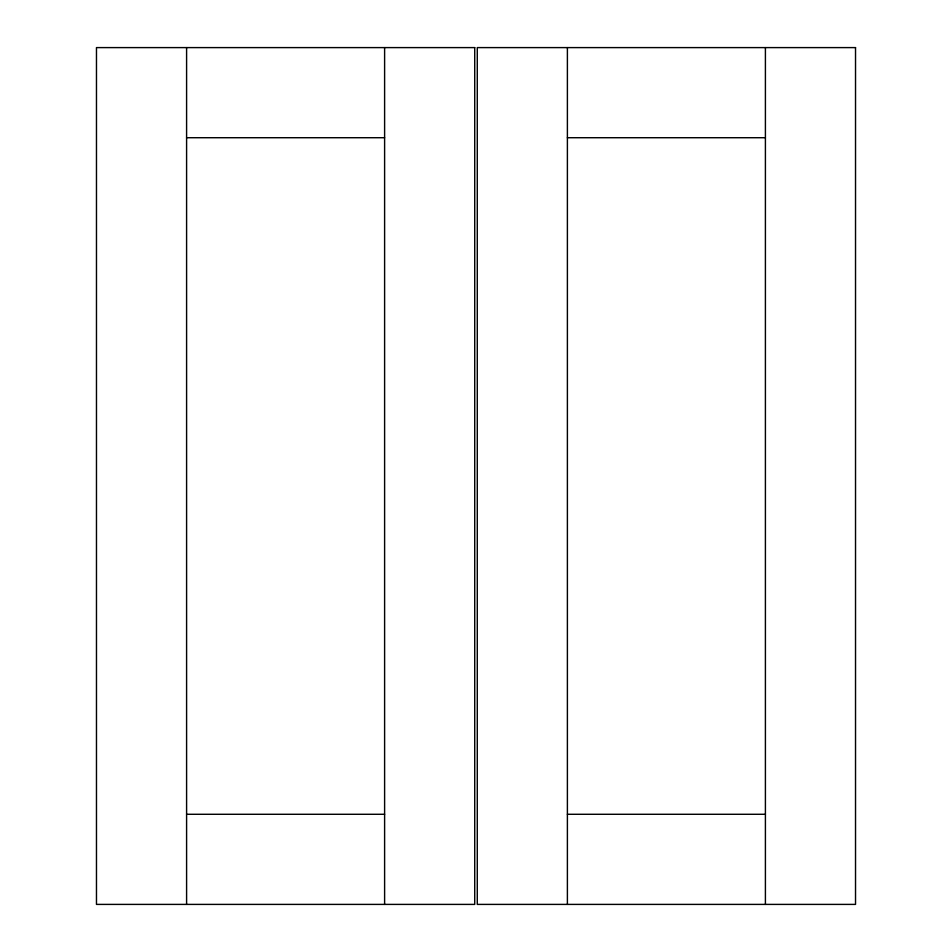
<?xml version="1.0" encoding="UTF-8"?>
<svg xmlns="http://www.w3.org/2000/svg" width="952" height="952" viewBox="0 0 952 952"><rect width="100%" height="100%" fill="white"/><g stroke="black" fill="none" stroke-linecap="round" stroke-linejoin="round"><path stroke-width="1.43" d="M186.592 137.719L384.608 137.719M567.392 137.719L765.408 137.719M186.592 814.281L384.608 814.281M567.392 814.281L765.408 814.281M765.408 47.6L765.408 904.4M567.392 47.6L567.392 904.4M384.608 47.6L384.608 904.4M186.592 47.6L186.592 904.4M474.727 47.6L96.473 47.6L96.473 904.4L474.727 904.4L474.727 47.6M855.527 47.6L477.273 47.6L477.273 904.4L855.527 904.4L855.527 47.6"/></g></svg>
